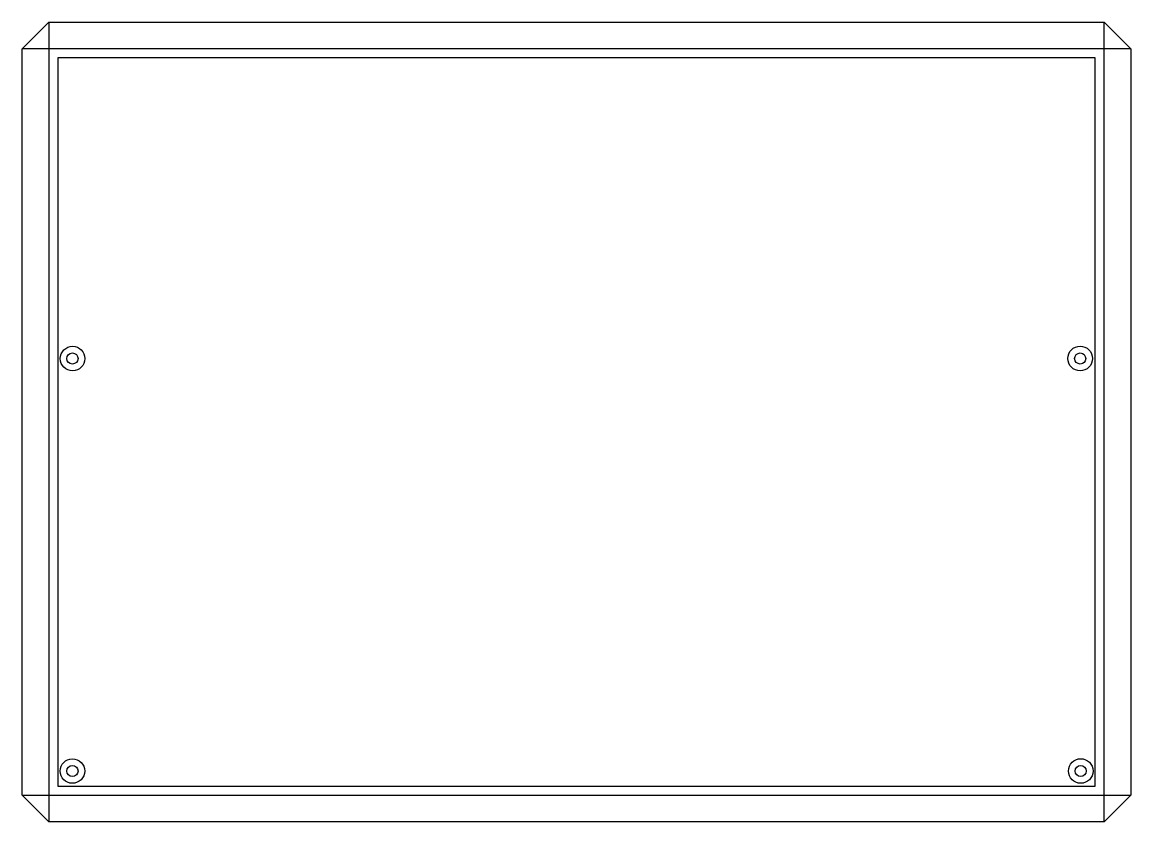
# Model space of a CAD drawing. Header units: millimetres. Extents: x -124 to 124, y -90 to 90.
import ezdxf

# ---------------------------------------------------------------- set-up
doc = ezdxf.new("R2010")
doc.units = ezdxf.units.MM

msp = doc.modelspace()

# ---------------------------------------------------------------- linework, layer by layer
at = {"color": 7, "linetype": 'Continuous', "lineweight": 25}
for p, q in [((-118, 89.5), (-124, 83.5)), ((-118, 89.5), (-118, -89.5)), ((-118, 89.5), (118, 89.5)), ((118, -89.5), (118, 89.5)), ((124, 83.5), (118, 89.5)), ((124, 83.5), (-124, 83.5)), ((-124, -83.5), (-124, 83.5)), ((124, 83.5), (124, -83.5)), ((116, 81.5), (-116, 81.5)), ((-116, 81.5), (-116, -81.5)), ((116, -81.5), (116, 81.5)), ((-116, -81.5), (116, -81.5)), ((-124, -83.5), (124, -83.5)), ((-124, -83.5), (-118, -89.5)), ((118, -89.5), (124, -83.5)), ((118, -89.5), (-118, -89.5))]:
    msp.add_line(p, q, dxfattribs=at)
for centre, radius in [((-112.73, 14.2), 2.75), ((-112.76, 14.21), 1.25), ((112.67, 14.21), 2.75), ((112.67, 14.21), 1.25), ((-112.76, -78.13), 2.74), ((-112.76, -78.12), 1.25), ((112.79, -78.12), 2.75), ((112.79, -78.12), 1.25)]:
    msp.add_circle(centre, radius, dxfattribs=at)

doc.saveas('drawing.dxf')
